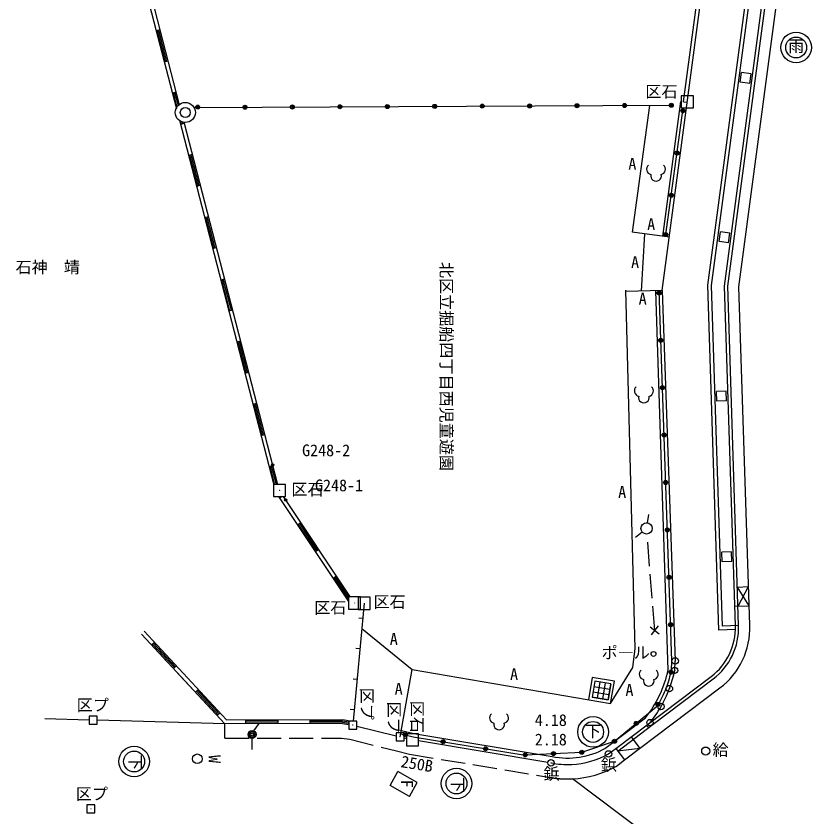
# Model space of a CAD drawing. Units: millimetres, scale not verified. Extents: x -100125 to 100125, y -69250 to 69250.
# Drawn here: x -66259 to -41473, y -35901 to -11025 of the extents above; entities that cross this region are included whole.
import ezdxf
from ezdxf.enums import TextEntityAlignment as Align

# ---------------------------------------------------------------- set-up
doc = ezdxf.new("R2010")
doc.units = ezdxf.units.MM
doc.header["$LTSCALE"] = 250
doc.linetypes.add('CHAIN2', pattern=[12, 9, -1, 1, -1])
doc.linetypes.add('DASHED3', pattern=[4, 3, -1])
doc.layers.add('1-0_計画', color=3, linetype='Continuous')
doc.layers.add('1-1_現況白抜', color=2, linetype='Continuous')
doc.styles.add('ＭＳ ゴシック', font='')
doc.styles.get('ＭＳ ゴシック').set_extended_font_data('MS Gothic')

msp = doc.modelspace()

# ---------------------------------------------------------------- linework, layer by layer
at = {"layer": '1-0_計画'}
for p, q in [((-46161.2, -19565.4), (-44013.1, -3410.2)), ((-45500.9, -13689.5), (-44133.2, -3402.7)), ((-44746.6, -19396.9), (-42632.5, -3496.9)), ((-44626.4, -19402.9), (-42512.4, -3504.5)), ((-44225.5, -19423), (-42112.3, -3529.6)), ((-43398.6, -12824.4), (-43696, -12784.9)), ((-43438.1, -13121.8), (-43398.6, -12824.4)), ((-45500.9, -13689.5), (-45382, -13705.3)), ((-44057.6, -17780.8), (-44355, -17741.2)), ((-44097.1, -18078.2), (-44057.6, -17780.8)), ((-44401.1, -30119.8), (-44746.6, -19396.9)), ((-44285, -29995.9), (-44626.4, -19402.9)), ((-46161.2, -19565.4), (-45758.4, -31079.5)), ((-43885.2, -29983.1), (-44225.5, -19423)), ((-44170.3, -22688.5), (-44470.2, -22698.1)), ((-44460.5, -22998), (-44470.2, -22698.1)), ((-44160.7, -22988.3), (-44170.3, -22688.5)), ((-44160.7, -22988.3), (-44460.5, -22998)), ((-44009.3, -27685.9), (-44309.1, -27695.5)), ((-44299.5, -27995.4), (-44309.1, -27695.5)), ((-43999.6, -27985.7), (-44009.3, -27685.9)), ((-43999.6, -27985.7), (-44299.5, -27995.4)), ((-43823.9, -28780.5), (-43474.1, -28769.2)), ((-43804.6, -29380.2), (-43904.6, -29383.4)), ((-43804.6, -29380.2), (-43454.8, -29368.9)), ((-43785.3, -29979.8), (-44285, -29995.9)), ((-43885.2, -30103.1), (-44401.1, -30119.8)), ((-45774.3, -31371.7), (-45758.4, -31079.5)), ((-47606.2, -33799.9), (-44639.6, -31560.8)), ((-46481.6, -33076.4), (-44579.4, -31640.6)), ((-47335.1, -34159.1), (-44368.5, -31919.9)), ((-47545.9, -33879.7), (-46481.6, -33076.4)), ((-46648.4, -33077), (-46588.1, -33156.8)), ((-47127.3, -33438.4), (-46856.2, -33797.6)), ((-47606.2, -33799.9), (-47335.1, -34159.1)), ((-41473.2, -40345.1), (-48956.1, -34746.5))]:
    msp.add_line(p, q, dxfattribs=at)
at = {"layer": '1-0_計画', "color": 2}
for p, q in [((-43454.8, -29368.9), (-43823.9, -28780.5)), ((-43804.6, -29380.2), (-43474.1, -28769.2)), ((-46856.2, -33797.6), (-47545.9, -33879.7))]:
    msp.add_line(p, q, dxfattribs=at)
at = {"layer": '1-0_計画'}
for points in [[(-43785.3, -29979.8), (-44125.3, -19428), (-42012.2, -3535.9)], [(-43435.5, -29968.6), (-43774.6, -19445.5), (-41662.1, -3557.9)], [(-43438.1, -13121.8), (-43735.5, -13082.2), (-43696, -12784.9)], [(-44097.1, -18078.2), (-44394.5, -18038.6), (-44355, -17741.2)]]:
    msp.add_lwpolyline(points, dxfattribs=at)
for centre, radius, start, end in [((-45784.2, -30044.3), 1900, 307.04487, 1.84565), ((-45784.2, -30044.3), 2000, 307.04487, 1.84565), ((-45784.2, -30044.3), 2350, 307.04487, 1.84565), ((-49512.1, -30599.9), 3816.6, 331.60854, 348.3324), ((-49511.6, -30600.1), 3816.1, 321.09661, 331.60749)]:
    msp.add_arc(centre, radius, start, end, dxfattribs=at)
at = {"layer": '1-1_現況白抜'}
for p, q in [((-62940, -7458.2), (-61270.6, -13909.2)), ((-61173.6, -13784.9), (-62835, -7365.2)), ((-61775.6, -11458.8), (-61896.6, -11490.1)), ((-61608.3, -12448.4), (-61858.9, -11480.3)), ((-61565.3, -12437.3), (-61815.8, -11469.2)), ((-61525.1, -12426.9), (-61646.1, -12458.2)), ((-61274.6, -13395), (-61395.6, -13426.3)), ((-61243.4, -13858.8), (-61357.8, -13416.5)), ((-61208.5, -13815.7), (-61314.7, -13405.4)), ((-46138.4, -17876.7), (-45579.5, -13679.1)), ((-60731, -13868.6), (-45880.4, -13801)), ((-60602.3, -13859), (-60607.3, -13859)), ((-60604.8, -13856.5), (-60604.8, -13861.5)), ((-59135.9, -13861.3), (-59140.9, -13861.3)), ((-59138.4, -13858.8), (-59138.4, -13863.8)), ((-57660.4, -13854.6), (-57665.4, -13854.6)), ((-57662.9, -13852.1), (-57662.9, -13857.1)), ((-56185, -13847.9), (-56190, -13847.9)), ((-56187.5, -13845.4), (-56187.5, -13850.4)), ((-54709.5, -13841.2), (-54714.5, -13841.2)), ((-54712, -13838.7), (-54712, -13843.7)), ((-53234, -13834.5), (-53239, -13834.5)), ((-53236.5, -13832), (-53236.5, -13837)), ((-51758.6, -13827.8), (-51763.6, -13827.8)), ((-51761.1, -13825.3), (-51761.1, -13830.3)), ((-50283.1, -13821.1), (-50288.1, -13821.1)), ((-50285.6, -13818.6), (-50285.6, -13823.6)), ((-48807.7, -13814.3), (-48812.7, -13814.3)), ((-48810.2, -13811.8), (-48810.2, -13816.8)), ((-47332.2, -13807.6), (-47337.2, -13807.6)), ((-47334.7, -13805.1), (-47334.7, -13810.1)), ((-46556.4, -13804.1), (-47097.6, -17745)), ((-46057.4, -17887.9), (-45509, -13894.5)), ((-45877.9, -13801), (-45882.9, -13801)), ((-45880.4, -13798.5), (-45880.4, -13803.5)), ((-45378.3, -13696.1), (-45383.3, -13696.1)), ((-45380.8, -13693.6), (-45380.8, -13698.6)), ((-45517.5, -13975.2), (-45522.5, -13975.2)), ((-45520, -13972.7), (-45520, -13977.7)), ((-61177.9, -14267.5), (-58245.1, -25600.5)), ((-61024, -14363.1), (-61145, -14394.4)), ((-61107.3, -14384.6), (-61129.6, -14298.4)), ((-61064.2, -14373.5), (-61078.3, -14319.1)), ((-58116, -25600.5), (-61032.8, -14329.1)), ((-60773.5, -15331.2), (-60894.5, -15362.5)), ((-60606.2, -16320.8), (-60856.7, -15352.7)), ((-60563.1, -16309.7), (-60813.7, -15341.6)), ((-45697.5, -15285.6), (-45702.5, -15285.6)), ((-45700, -15283.1), (-45700, -15288.1)), ((-60523, -16299.3), (-60644, -16330.6)), ((-45877.8, -16598.2), (-45882.8, -16598.2)), ((-45880.3, -16595.7), (-45880.3, -16600.7)), ((-60272.4, -17267.4), (-60393.4, -17298.7)), ((-60105.2, -18257.1), (-60355.7, -17289)), ((-60062.1, -18245.9), (-60312.6, -17277.8)), ((-45940.3, -17903.9), (-47097.6, -17745)), ((-46811, -19581.7), (-46701.3, -17799.4)), ((-46051.6, -17822.7), (-46056.6, -17822.7)), ((-46054.1, -17820.2), (-46054.1, -17825.2)), ((-60021.9, -18235.5), (-60142.9, -18266.8)), ((-59771.4, -19203.6), (-59892.4, -19234.9)), ((-59604.1, -20193.3), (-59854.6, -19225.2)), ((-59561, -20182.1), (-59811.5, -19214)), ((-47008.1, -30692.7), (-47288.7, -19545.5)), ((-46161.2, -19565.4), (-47287.5, -19593.7)), ((-45977.5, -31365.5), (-46361, -19574.2)), ((-46254.6, -19639.6), (-46259.6, -19639.6)), ((-46257.1, -19637.1), (-46257.1, -19642.1)), ((-59520.8, -20171.7), (-59641.9, -20203)), ((-59270.3, -21139.8), (-59391.3, -21171.2)), ((-46204.8, -21107.7), (-46209.8, -21107.7)), ((-46207.3, -21105.2), (-46207.3, -21110.2)), ((-59103, -22129.5), (-59353.6, -21161.4)), ((-59060, -22118.3), (-59310.5, -21150.2)), ((-59019.8, -22108), (-59140.8, -22139.3)), ((-46153.2, -22581.9), (-46158.2, -22581.9)), ((-46155.7, -22579.4), (-46155.7, -22584.4)), ((-58769.2, -23076.1), (-58890.3, -23107.4)), ((-58602, -24065.7), (-58852.5, -23097.6)), ((-58558.9, -24054.6), (-58809.4, -23086.5)), ((-58518.7, -24044.2), (-58639.7, -24075.5)), ((-46101.6, -24056.2), (-46106.6, -24056.2)), ((-46104.1, -24053.7), (-46104.1, -24058.7)), ((-58268.2, -25012.3), (-58389.2, -25043.6)), ((-58204.8, -25600.5), (-58351.4, -25033.8)), ((-58158.8, -25600.5), (-58308.4, -25022.7)), ((-58272.6, -24985.4), (-58277.6, -24985.4)), ((-58272.6, -24985.4), (-58277.6, -24985.4)), ((-58272.6, -24985.4), (-58277.6, -24985.4)), ((-58275.1, -24982.9), (-58275.1, -24987.9)), ((-58275.1, -24982.9), (-58275.1, -24987.9)), ((-58275.1, -24982.9), (-58275.1, -24987.9)), ((-46050.1, -25530.5), (-46055.1, -25530.5)), ((-46052.6, -25528), (-46052.6, -25533)), ((-58066.1, -25783.6), (-58071.1, -25783.6)), ((-58068.6, -25781.1), (-58068.6, -25786.1)), ((-58095.4, -25968.3), (-55914.5, -29228.7)), ((-57979.1, -25968.3), (-58059.5, -26022.1)), ((-58027, -26000.4), (-58048.5, -25968.3)), ((-55855.2, -29092.6), (-57945, -25968.3)), ((-57870.8, -26075.5), (-57875.8, -26075.5)), ((-57870.8, -26075.5), (-57875.8, -26075.5)), ((-57870.8, -26075.5), (-57875.8, -26075.5)), ((-57873.3, -26073), (-57873.3, -26078)), ((-57873.3, -26073), (-57873.3, -26078)), ((-57873.3, -26073), (-57873.3, -26078)), ((-46619.4, -26787.1), (-46574.9, -26528.8)), ((-57399.6, -26783.7), (-57503.5, -26853.2)), ((-56915.1, -27662.8), (-57471.1, -26831.6)), ((-56878.1, -27638), (-57434.1, -26806.8)), ((-46996, -27228), (-46787.5, -27066.7)), ((-45998.5, -27004.8), (-46003.5, -27004.8)), ((-46001, -27002.3), (-46001, -27007.3)), ((-56843.6, -27614.9), (-56947.5, -27684.4)), ((-56287.6, -28446.1), (-56391.5, -28515.6)), ((-55914.5, -29158.6), (-56359.1, -28494)), ((-55905.1, -29092.6), (-56322.1, -28469.2)), ((-45946.9, -28479.1), (-45951.9, -28479.1)), ((-45949.4, -28476.6), (-45949.4, -28481.6)), ((-55430.7, -29287.8), (-55775.8, -32948.7)), ((-55729.1, -29277.3), (-55734.1, -29277.3)), ((-55731.6, -29274.8), (-55731.6, -29279.8)), ((-55428.2, -29287.8), (-55433.2, -29287.8)), ((-55430.7, -29285.3), (-55430.7, -29290.3)), ((-55475.3, -29760.8), (-55599.7, -29749.1)), ((-55500, -30068.3), (-53933.8, -31346.5)), ((-46532.8, -30014.4), (-46254.2, -30232.1)), ((-46284.7, -29984), (-46502.3, -30262.6)), ((-45895.3, -29953.4), (-45900.3, -29953.4)), ((-45897.8, -29950.9), (-45897.8, -29955.9)), ((-62043.1, -30583.4), (-61951.6, -30498.3)), ((-61328.8, -31284.7), (-62010.2, -30552.8)), ((-61299.5, -31257.4), (-61980.9, -30525.5)), ((-55564.4, -30706.9), (-55688.9, -30695.2)), ((-45755.9, -31079.5), (-45760.9, -31079.5)), ((-45758.4, -31077), (-45758.4, -31082)), ((-61361.7, -31315.4), (-61270.2, -31230.2)), ((-47766.2, -32403.2), (-47078.7, -31279)), ((-45886.5, -31428.5), (-45891.5, -31428.5)), ((-45889, -31426), (-45889, -31431)), ((-45771.8, -31371.6), (-45776.8, -31371.6)), ((-45774.3, -31369.1), (-45774.3, -31374.1)), ((-55653.6, -31653), (-55778.1, -31641.2)), ((-48337.9, -31595.1), (-48456.1, -32285)), ((-48256.2, -31710.5), (-48340.7, -32203.3)), ((-47648, -31713.3), (-48337.9, -31595.1)), ((-47763.4, -31795), (-48256.2, -31710.5)), ((-48176.4, -32231.5), (-48092, -31738.7)), ((-48012.1, -32259.6), (-47927.7, -31766.8)), ((-47763.4, -31795), (-47847.9, -32287.8)), ((-47766.2, -32403.2), (-47648, -31713.3)), ((-60680.4, -32047.3), (-60588.9, -31962.1)), ((-59968.6, -32751), (-60650, -32019)), ((-59936, -32720.6), (-60617.4, -31988.7)), ((-48312.5, -32039.1), (-47819.7, -32123.5)), ((-48284.4, -31874.8), (-47791.6, -31959.2)), ((-45937.4, -31939.8), (-45942.4, -31939.8)), ((-45939.9, -31937.3), (-45939.9, -31942.3)), ((-47847.9, -32287.8), (-48340.7, -32203.3)), ((-46291.9, -32430.9), (-46296.9, -32430.9)), ((-46294.4, -32428.4), (-46294.4, -32433.4)), ((-46198, -32497.2), (-46203, -32497.2)), ((-46200.5, -32494.7), (-46200.5, -32499.7)), ((-59999, -32779.2), (-59907.5, -32694.1)), ((-55742.8, -32599), (-55867.2, -32587.3)), ((-63980.1, -32918.4), (-65361, -32881)), ((-63859, -32921.6), (-63864, -32921.6)), ((-63861.5, -32919.1), (-63861.5, -32924.1)), ((-59763, -33032.7), (-63733.2, -32925.1)), ((-56109.3, -33025.8), (-59763, -33032.7)), ((-59762.2, -33482.7), (-59763, -33032.7)), ((-59109.3, -33031.5), (-59109.6, -32906.5)), ((-58109.5, -32943.6), (-59109.5, -32945.5)), ((-58109.4, -32988.1), (-59109.4, -32990)), ((-58862.9, -33250.1), (-58698.8, -33023.5)), ((-58109.3, -33029.6), (-58109.6, -32904.6)), ((-57109.3, -33027.7), (-57109.6, -32902.7)), ((-56109.5, -32939.8), (-57109.5, -32941.7)), ((-56109.4, -32984.3), (-57109.4, -32986.2)), ((-56109.6, -32900.8), (-55807.4, -32948.7)), ((-56109.5, -32939.8), (-55908.5, -32971.5)), ((-56109.4, -32984.3), (-55908.5, -33017.3)), ((-56109.3, -33025.8), (-55908.5, -33054.7)), ((-55784.9, -33072.1), (-55789.9, -33072.1)), ((-55787.4, -33069.6), (-55787.4, -33074.6)), ((-47943.2, -33803.4), (-46680.6, -32849.8)), ((-46969.4, -33021.3), (-46974.4, -33021.3)), ((-46971.9, -33018.8), (-46971.9, -33023.8)), ((-46539.4, -32996.6), (-46544.4, -32996.6)), ((-46541.9, -32994.1), (-46541.9, -32999.1)), ((-55663.8, -33102.9), (-54439.2, -33408.2)), ((-58914.4, -33366.1), (-58919.4, -33366.1)), ((-58916.9, -33363.6), (-58916.9, -33368.6)), ((-58909.8, -33836), (-58909.8, -33484.5)), ((-54313.8, -33438.8), (-54318.8, -33438.8)), ((-54316.3, -33436.3), (-54316.3, -33441.3)), ((-54191.4, -33469.7), (-54114.8, -33488.6)), ((-54146, -33376), (-54151, -33376)), ((-54148.5, -33373.5), (-54148.5, -33378.5)), ((-53928, -33534.2), (-53933, -33534.2)), ((-53930.5, -33531.7), (-53930.5, -33536.7)), ((-49719.3, -34232.2), (-53743.1, -33565.3)), ((-47643.7, -33577.2), (-47648.7, -33577.2)), ((-47646.2, -33574.7), (-47646.2, -33579.7)), ((-52973.3, -33591.1), (-52978.3, -33591.1)), ((-52975.8, -33588.6), (-52975.8, -33593.6)), ((-51653.2, -33809.9), (-51658.2, -33809.9)), ((-51655.7, -33807.4), (-51655.7, -33812.4)), ((-47832.7, -33970.9), (-47606.2, -33799.9)), ((-50421.1, -33999.4), (-50426.1, -33999.4)), ((-50423.6, -33999.4), (-48663.2, -33920.1)), ((-50423.6, -33996.9), (-50423.6, -34001.9)), ((-49540.9, -33959.7), (-49545.9, -33959.7)), ((-49543.4, -33957.2), (-49543.4, -33962.2)), ((-48660.7, -33920.1), (-48665.7, -33920.1)), ((-48663.2, -33917.6), (-48663.2, -33922.6)), ((-47830.2, -33970.9), (-47835.2, -33970.9)), ((-47832.7, -33968.4), (-47832.7, -33973.4)), ((-49619.3, -34248.4), (-49624.3, -34248.4)), ((-49621.8, -34245.9), (-49621.8, -34250.9)), ((-47585.8, -34348.3), (-47335.1, -34159.1)), ((-53778, -34854.4), (-54385.4, -34519.2)), ((-54019.5, -35292.2), (-53778, -34854.4)), ((-63925.6, -35678.3), (-63930.6, -35678.3)), ((-63928.1, -35675.8), (-63928.1, -35680.8))]:
    msp.add_line(p, q, dxfattribs=at)
at = {"layer": '1-1_現況白抜', "linetype": 'DASHED3'}
for p, q in [((-46393.5, -30123.3), (-46634.9, -27134.5)), ((-47078.7, -31279), (-47008.1, -30692.7))]:
    msp.add_line(p, q, dxfattribs=at)
at = {"layer": '1-1_現況白抜', "linetype": 'CHAIN2'}
msp.add_line((-59763, -33032.7), (-62360.3, -30242.7), dxfattribs=at)
at = {"layer": '1-1_現況白抜'}
for points in [[(-45568.3, -13508.6), (-45568.3, -13883.6), (-45193.3, -13883.6), (-45193.3, -13508.6)], [(-58256.1, -25971.1), (-57881.1, -25971.1), (-57881.1, -25596.1), (-58256.1, -25596.1)], [(-55919.1, -29089.8), (-55919.1, -29464.8), (-55544.1, -29464.8), (-55544.1, -29089.8)], [(-55618.2, -29100.3), (-55618.2, -29475.3), (-55243.2, -29475.3), (-55243.2, -29100.3)], [(-48340.7, -32203.3), (-47847.9, -32287.8), (-47763.4, -31795), (-48256.2, -31710.5)], [(-63986.5, -33046.6), (-63736.5, -33046.6), (-63736.5, -32796.6), (-63986.5, -32796.6)], [(-55912.4, -33197.1), (-55662.4, -33197.1), (-55662.4, -32947.1), (-55912.4, -32947.1)], [(-54441.3, -33563.8), (-54191.3, -33563.8), (-54191.3, -33313.8), (-54441.3, -33313.8)], [(-54118, -33721.7), (-53743, -33721.7), (-53743, -33346.7), (-54118, -33346.7)], [(-64053.1, -35803.3), (-63803.1, -35803.3), (-63803.1, -35553.3), (-64053.1, -35553.3)]]:
    msp.add_lwpolyline(points, close=True, dxfattribs=at)
for points in [[(-45871.1, -31373.1), (-45858.5, -31079.1), (-46261.1, -19568.9)], [(-56109.3, -33025.8), (-59763, -33032.7), (-62360.3, -30242.7)], [(-62268.8, -30157.5), (-59708.7, -32907.6), (-56109.6, -32900.8)], [(-54316.3, -33438.8), (-53933.8, -31346.5), (-47766.2, -32403.2)], [(-48663.2, -33920.1), (-47646.2, -33577.2), (-46297.6, -32465.4)], [(-46299.8, -32469.2), (-46295.5, -32461.8), (-46291.3, -32454.5)], [(-54268.3, -33244.7), (-53890.1, -33338.2), (-49589.1, -34051.1)], [(-54292.3, -33341.7), (-53910.3, -33436.2), (-50423.8, -34014.1)], [(-54019.5, -35292.2), (-54627, -34957), (-54385.4, -34519.2)]]:
    msp.add_lwpolyline(points, dxfattribs=at)
at = {"layer": '1-1_現況白抜', "linetype": 'DASHED3'}
msp.add_lwpolyline([(-59762.2, -33482.7), (-56141.1, -33475.9), (-55874, -33514.2), (-54424.8, -33875.6), (-54021.4, -33975.3), (-49695.4, -34692.3)], dxfattribs=at)
at = {"layer": '1-1_現況白抜'}
for centre, radius in [((-41997.8, -12003.3), 475), ((-41997.8, -12003.3), 325), ((-60993.7, -14024.5), 312.5), ((-60993.7, -14024.5), 156.2), ((-60604.8, -13859), 62.5), ((-60604.8, -13859), 42.5), ((-60604.8, -13859), 22.5), ((-59138.4, -13861.3), 62.5), ((-59138.4, -13861.3), 42.5), ((-59138.4, -13861.3), 22.5), ((-57662.9, -13854.6), 62.5), ((-57662.9, -13854.6), 42.5), ((-57662.9, -13854.6), 22.5), ((-56187.5, -13847.9), 62.5), ((-56187.5, -13847.9), 42.5), ((-56187.5, -13847.9), 22.5), ((-54712, -13841.2), 62.5), ((-54712, -13841.2), 42.5), ((-54712, -13841.2), 22.5), ((-53236.5, -13834.5), 62.5), ((-53236.5, -13834.5), 42.5), ((-53236.5, -13834.5), 22.5), ((-51761.1, -13827.8), 62.5), ((-51761.1, -13827.8), 42.5), ((-51761.1, -13827.8), 22.5), ((-50285.6, -13821.1), 62.5), ((-50285.6, -13821.1), 42.5), ((-50285.6, -13821.1), 22.5), ((-48810.2, -13814.3), 62.5), ((-48810.2, -13814.3), 42.5), ((-48810.2, -13814.3), 22.5), ((-47334.7, -13807.6), 62.5), ((-47334.7, -13807.6), 42.5), ((-47334.7, -13807.6), 22.5), ((-45880.4, -13801), 62.5), ((-45880.4, -13801), 42.5), ((-45880.4, -13801), 22.5), ((-45520, -13975.2), 62.5), ((-45520, -13975.2), 42.5), ((-45520, -13975.2), 22.5), ((-45700, -15285.6), 62.5), ((-45700, -15285.6), 42.5), ((-45700, -15285.6), 22.5), ((-45880.3, -16598.2), 62.5), ((-45880.3, -16598.2), 42.5), ((-45880.3, -16598.2), 22.5), ((-46054.1, -17822.7), 62.5), ((-46054.1, -17822.7), 42.5), ((-46054.1, -17822.7), 22.5), ((-46257.1, -19639.6), 62.5), ((-46257.1, -19639.6), 42.5), ((-46257.1, -19639.6), 22.5), ((-46207.3, -21107.7), 62.5), ((-46207.3, -21107.7), 42.5), ((-46207.3, -21107.7), 22.5), ((-46155.7, -22581.9), 62.5), ((-46155.7, -22581.9), 42.5), ((-46155.7, -22581.9), 22.5), ((-46104.1, -24056.2), 62.5), ((-46104.1, -24056.2), 42.5), ((-46104.1, -24056.2), 22.5), ((-58275.1, -24985.4), 37.5), ((-58275.1, -24985.4), 37.5), ((-58275.1, -24985.4), 37.5), ((-58275.1, -24985.4), 25.5), ((-58275.1, -24985.4), 25.5), ((-58275.1, -24985.4), 25.5), ((-58275.1, -24985.4), 13.5), ((-58275.1, -24985.4), 13.5), ((-58275.1, -24985.4), 13.5), ((-46052.6, -25530.5), 62.5), ((-46052.6, -25530.5), 42.5), ((-46052.6, -25530.5), 22.5), ((-57873.3, -26075.5), 37.5), ((-57873.3, -26075.5), 37.5), ((-57873.3, -26075.5), 37.5), ((-57873.3, -26075.5), 25.5), ((-57873.3, -26075.5), 25.5), ((-57873.3, -26075.5), 25.5), ((-57873.3, -26075.5), 13.5), ((-57873.3, -26075.5), 13.5), ((-57873.3, -26075.5), 13.5), ((-46649, -26959.6), 175), ((-46001, -27004.8), 62.5), ((-46001, -27004.8), 42.5), ((-46001, -27004.8), 22.5), ((-45949.4, -28479.1), 62.5), ((-45949.4, -28479.1), 42.5), ((-45949.4, -28479.1), 22.5), ((-45897.8, -29953.4), 62.5), ((-45897.8, -29953.4), 42.5), ((-45897.8, -29953.4), 22.5), ((-46434.7, -30862.1), 75), ((-45758.4, -31079.5), 100), ((-45774.3, -31371.6), 100), ((-45889, -31428.5), 62.5), ((-45889, -31428.5), 42.5), ((-45889, -31428.5), 22.5), ((-45939.9, -31939.8), 100), ((-46294.4, -32430.9), 62.5), ((-46294.4, -32430.9), 42.5), ((-46294.4, -32430.9), 22.5), ((-46200.5, -32497.2), 100), ((-48313.1, -33286.9), 475), ((-48313.1, -33286.9), 325), ((-46971.9, -33021.3), 62.5), ((-46971.9, -33021.3), 42.5), ((-46971.9, -33021.3), 22.5), ((-46541.9, -32996.6), 100), ((-58916.9, -33366.1), 125), ((-58916.9, -33366.1), 85), ((-58916.9, -33366.1), 45), ((-54148.5, -33376), 62.5), ((-54148.5, -33376), 42.5), ((-54148.5, -33376), 22.5), ((-52975.8, -33591.1), 62.5), ((-52975.8, -33591.1), 42.5), ((-52975.8, -33591.1), 22.5), ((-47646.2, -33577.2), 62.5), ((-47646.2, -33577.2), 42.5), ((-47646.2, -33577.2), 22.5), ((-62585.8, -34205.2), 475), ((-51655.7, -33809.9), 62.5), ((-51655.7, -33809.9), 42.5), ((-51655.7, -33809.9), 22.5), ((-44810.1, -33880.5), 125), ((-62585.8, -34205.2), 325), ((-60618.2, -34122.2), 150), ((-50423.6, -33999.4), 62.5), ((-50423.6, -33999.4), 42.5), ((-50423.6, -33999.4), 22.5), ((-49543.4, -33959.7), 62.5), ((-49543.4, -33959.7), 42.5), ((-49543.4, -33959.7), 22.5), ((-48663.2, -33920.1), 62.5), ((-48663.2, -33920.1), 42.5), ((-48663.2, -33920.1), 22.5), ((-47832.7, -33970.9), 100), ((-49621.8, -34248.4), 100), ((-52560.9, -34889.9), 475), ((-52560.9, -34889.9), 325)]:
    msp.add_circle(centre, radius, dxfattribs=at)
for centre, radius, start, end in [((-46480.4, -15788.7), 169.5, 130.60141, 257.47131), ((-46230.4, -15788.7), 169.5, 282.52971, 49.39849), ((-46355.4, -15993.5), 166.5, 166.31452, 13.68548), ((-46857.9, -22683.3), 169.5, 130.60141, 257.47131), ((-46607.9, -22683.3), 169.5, 282.52869, 49.39859), ((-46732.9, -22888.1), 166.5, 166.31452, 13.68548), ((-46706.9, -31490.3), 169.5, 130.60141, 257.47131), ((-49511.3, -30600.2), 3615.8, 321.48572, 347.91618), ((-46456.9, -31490.3), 169.5, 282.52971, 49.39849), ((-49511.2, -30600.2), 3715.7, 339.69314, 348.18454), ((-46581.9, -31695.1), 166.5, 166.31452, 13.68548), ((-49511.2, -30600.3), 3715.7, 330.35776, 339.19961), ((-51362, -32849), 169.5, 130.60141, 257.47131), ((-51112, -32849), 169.5, 282.52869, 49.39859), ((-51237, -33053.9), 166.5, 166.31408, 13.68592), ((-49104, -31680.7), 2419.4, 258.59872, 299.03527), ((-49104, -31680.6), 2619.4, 272.76301, 299.03537), ((-49104, -31680.6), 2619.4, 258.5989, 272.76301), ((-49104, -31680.6), 3069.4, 272.76301, 299.64663)]:
    msp.add_arc(centre, radius, start, end, dxfattribs=at)
at = {"layer": '1-1_現況白抜', "linetype": 'DASHED3'}
msp.add_arc((-49104.1, -31680.6), 3069.4, 258.59894, 272.76306, dxfattribs=at)

# ---------------------------------------------------------------- texts
at = {"layer": '1-1_現況白抜', "color": 7, "style": 'ＭＳ ゴシック'}
for s, p in [('雨', (-42247.8, -12253.3)), ('区石', (-46685.8, -13669.6)), ('A', (-47215.7, -15913.3)), ('A', (-46630.2, -17792.6)), ('石神\u3000靖', (-66271.4, -19130.5)), ('A', (-47130.7, -18973.1)), ('A', (-46894.6, -20106.4)), ('G248-2', (-57362.6, -24822.9)), ('G248-2', (-57362.6, -24822.9)), ('G248-2', (-57362.6, -24822.9)), ('区石', (-57693.8, -26037.7)), ('G248-1', (-56960.8, -25913)), ('G248-1', (-56960.8, -25913)), ('G248-1', (-56960.8, -25913)), ('A', (-47532.1, -26117.6)), ('区石', (-55139.6, -29534.4)), ('区石', (-56984.1, -29715.2)), ('A', (-54634.1, -30688.5)), ('ポ―ル', (-48047.5, -31114.2)), ('A', (-50894.2, -31784)), ('A', (-54482.9, -32237.3)), ('A', (-47305.5, -32275.1)), ('区プ', (-64370.8, -32742.8)), ('4.18', (-50125.8, -33211.4)), ('下', (-48564.3, -33556.3)), ('2.18', (-50125.8, -33815.8)), ('給', (-44596.2, -34134.6)), ('鋲', (-48070, -34599.4)), ('鋲', (-49855.9, -34880.7)), ('区プ', (-64399, -35507.9))]:
    msp.add_text(s, height=366.6, dxfattribs=at).set_placement(p, align=Align.BOTTOM_LEFT)
for s, rotation, p in [('北区立掘船四丁目西児童遊園', 270, (-53166.1, -18671.8)), ('区プ', 270, (-55635.4, -31911.7)), ('区プ', 270, (-54794.6, -32341.2)), ('区石', 270, (-54076.3, -32317.3)), ('下', 270, (-62838.5, -33982.9)), ('W', 270, (-60372.8, -34006)), ('250B', 350.587, (-54328.5, -34487.1)), ('下', 270, (-52809.3, -34678.2)), ('F', 270, (-54393.1, -34776.5))]:
    msp.add_text(s, height=366.6, rotation=rotation, dxfattribs=at).set_placement(p, align=Align.BOTTOM_LEFT)

doc.saveas('drawing.dxf')
